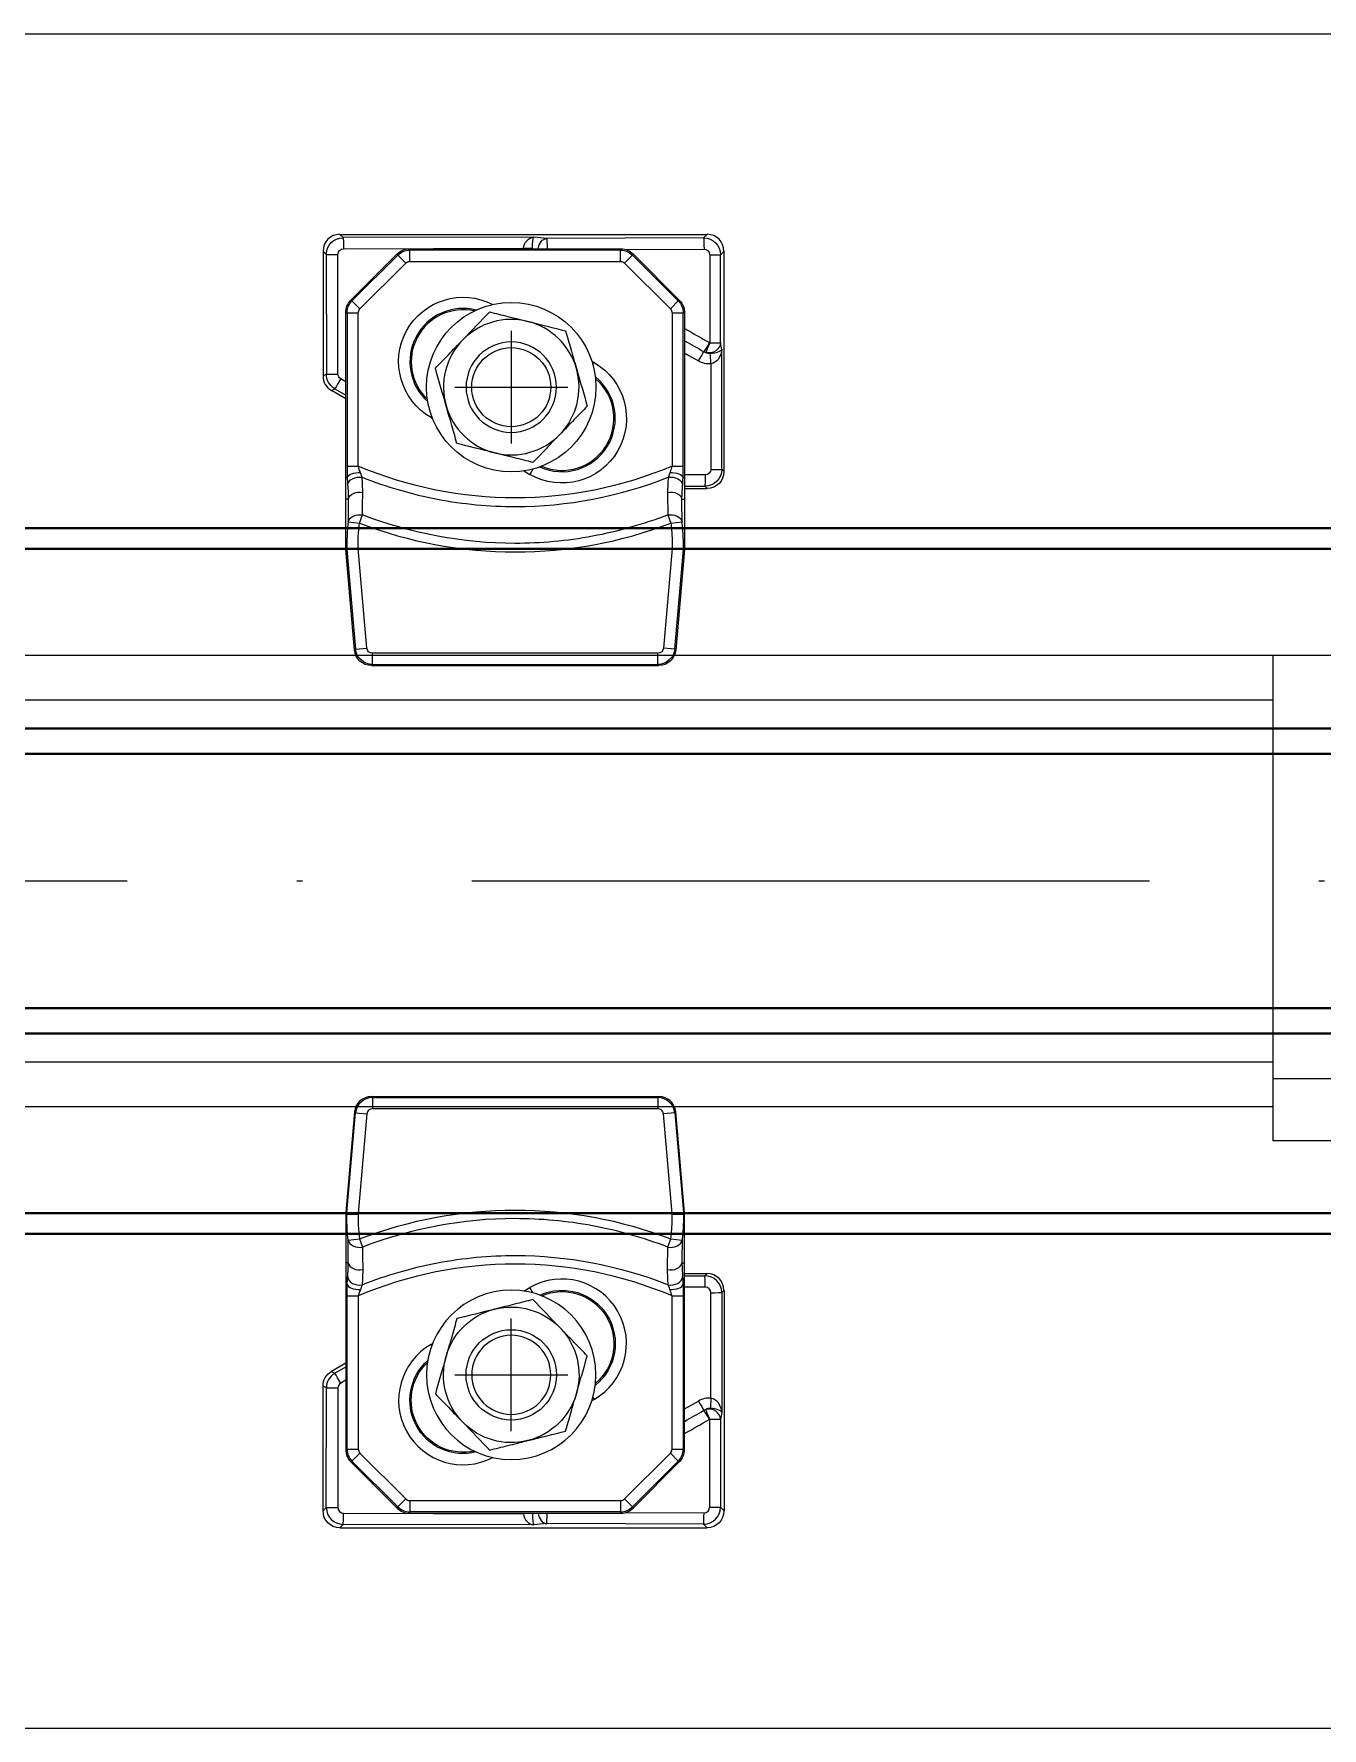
# Model space of a CAD drawing. Header units: centimetres. Extents: x 470464 to 524273, y 49611 to 59074.
# Drawn here: x 488023.29 to 488046.1, y 54392.56 to 54422.56 of the extents above; entities that cross this region are included whole.
import ezdxf

# ---------------------------------------------------------------- set-up
doc = ezdxf.new("R2010")
doc.units = ezdxf.units.CM
doc.header["$MEASUREMENT"] = 0
for name, pattern in [('1244_Aselsan_MIUM_3000$0$ACAD_ISO10W100', [18, 12, -3, 0, -3]), ('ACAD_ISO08W100', [36, 24, -3, 6, -3]), ('CHAIN', [0.3543, 0.2362, -0.0295, 0.0591, -0.0295]), ('XKITLINE00', [0])]:
    doc.linetypes.add(name, pattern=pattern)
for name, color, linetype, lineweight in [('1', 7, 'Continuous', 25), ('AAA_EKSEN', 1, 'ACAD_ISO08W100', 9), ('S-COLS-CONC', 4, 'Continuous', 40)]:
    doc.layers.add(name, color=color, linetype=linetype, lineweight=lineweight)
doc.layers.add('vinç', color=7, linetype='Continuous')

# ---------------------------------------------------------------- blocks, each defined once
blk = doc.blocks.new('DTYTJYJGHDTRHTRHTRF')
at = {"color": 2, "linetype": 'Continuous', "lineweight": 25}
for p, q in [((427135.418, 71706.499), (427135.418, 71746.499)), ((427142.918, 71706.499), (427142.918, 71746.499)), ((427144.018, 71746.499), (427144.018, 71706.499)), ((427135.418, 71668.991), (427135.418, 71706.499)), ((427142.918, 71706.499), (427135.418, 71706.499)), ((427136.218, 71706.499), (427136.218, 71668.991)), ((427142.618, 71679.191), (427142.618, 71706.499)), ((427144.018, 71706.499), (427142.918, 71706.499)), ((427143.418, 71706.499), (427143.418, 71679.191))]:
    blk.add_line(p, q, dxfattribs=at)
blk = doc.blocks.new('fdtrhrghrtsehserhtr')
at = {"layer": 'vinç', "color": 0}
blk.add_blockref('DTYTJYJGHDTRHTRHTRF', (0, 0), dxfattribs=at)
blk = doc.blocks.new('sfsdsggssg')
at = {"layer": '1', "color": 2, "linetype": 'Continuous'}
for p, q in [((1145.841, -34639.582), (1145.988, -34639.328)), ((1145.988, -34639.328), (1146.022, -34639.387)), ((1146.281, -34639.239), (1146.247, -34639.18)), ((1148.456, -34639.18), (1146.247, -34639.18)), ((1148.398, -34639.238), (1146.281, -34639.239)), ((1148.456, -34639.18), (1148.398, -34639.238)), ((1141.394, -34639.739), (1143.174, -34639.583)), ((1143.175, -34639.602), (1141.412, -34639.756)), ((1143.175, -34639.602), (1143.193, -34639.8)), ((1143.202, -34639.601), (1143.201, -34639.8)), ((1143.565, -34639.616), (1143.544, -34639.814)), ((1143.565, -34639.616), (1143.568, -34639.582)), ((1143.662, -34639.626), (1143.565, -34639.616)), ((1143.568, -34639.582), (1144.068, -34639.582)), ((1143.662, -34639.626), (1143.641, -34639.825)), ((1144.063, -34639.628), (1144.068, -34639.582)), ((1144.451, -34639.582), (1147.373, -34639.582)), ((1144.451, -34639.609), (1144.451, -34639.582)), ((1147.364, -34639.605), (1144.65, -34639.605)), ((1144.65, -34639.605), (1144.65, -34639.804)), ((1146.022, -34639.387), (1145.908, -34639.582)), ((1146.144, -34639.582), (1146.195, -34639.494)), ((1146.281, -34639.445), (1148.398, -34639.444)), ((1147.374, -34639.582), (1147.364, -34639.605)), ((1147.364, -34639.605), (1147.364, -34639.804)), ((1147.575, -34639.692), (1147.585, -34639.669)), ((1147.585, -34639.669), (1148.41, -34640.494)), ((1148.498, -34639.543), (1148.508, -34642.731)), ((1148.697, -34639.536), (1148.755, -34639.478)), ((1148.707, -34642.912), (1148.697, -34639.536)), ((1148.755, -34639.478), (1148.755, -34645.981)), ((1141.412, -34639.756), (1141.393, -34639.739)), ((1141.412, -34639.756), (1141.429, -34639.955)), ((1141.429, -34639.955), (1143.193, -34639.8)), ((1143.544, -34639.814), (1143.641, -34639.825)), ((1143.641, -34639.825), (1143.786, -34639.88)), ((1144.65, -34639.804), (1147.364, -34639.804)), ((1147.435, -34639.833), (1147.575, -34639.692)), ((1147.435, -34639.833), (1148.246, -34640.645)), ((1148.387, -34640.504), (1147.575, -34639.692)), ((1141.12, -34640.036), (1141.139, -34640.054)), ((1141.12, -34640.037), (1141.12, -34645.126)), ((1141.139, -34640.054), (1141.338, -34640.054)), ((1141.139, -34640.054), (1141.139, -34645.11)), ((1141.338, -34645.11), (1141.338, -34640.054)), ((1148.246, -34640.645), (1148.387, -34640.504)), ((1148.41, -34640.494), (1148.387, -34640.504)), ((1148.275, -34640.715), (1148.275, -34644.448)), ((1148.275, -34640.715), (1148.474, -34640.715)), ((1148.474, -34640.715), (1148.497, -34640.706)), ((1148.474, -34644.448), (1148.474, -34640.715)), ((1148.497, -34640.706), (1148.497, -34644.458)), ((1145.509, -34641.092), (1145.493, -34641.12)), ((1145.509, -34641.092), (1145.532, -34641.105)), ((1144.566, -34642.736), (1144.505, -34642.843)), ((1144.599, -34642.897), (1144.505, -34642.843)), ((1148.684, -34643.141), (1148.707, -34642.912)), ((1148.693, -34645.919), (1148.684, -34643.141)), ((1146.45, -34643.959), (1146.486, -34643.98)), ((1146.486, -34643.98), (1146.508, -34643.942)), ((1148.275, -34644.448), (1148.474, -34644.448)), ((1148.497, -34644.458), (1148.474, -34644.448)), ((1148.246, -34644.519), (1147.435, -34645.33)), ((1147.575, -34645.471), (1148.387, -34644.66)), ((1148.41, -34644.669), (1147.585, -34645.494)), ((1148.246, -34644.519), (1148.387, -34644.66)), ((1148.387, -34644.66), (1148.41, -34644.669)), ((1148.489, -34644.527), (1148.494, -34645.926)), ((1141.139, -34645.11), (1141.12, -34645.127)), ((1141.139, -34645.11), (1141.338, -34645.11)), ((1141.412, -34645.407), (1141.429, -34645.209)), ((1143.193, -34645.363), (1141.429, -34645.209)), ((1143.175, -34645.562), (1143.193, -34645.363)), ((1143.201, -34645.363), (1143.202, -34645.563)), ((1143.641, -34645.339), (1143.544, -34645.349)), ((1143.544, -34645.349), (1143.565, -34645.547)), ((1143.786, -34645.284), (1143.641, -34645.339)), ((1143.641, -34645.339), (1143.662, -34645.537)), ((1144.65, -34645.359), (1144.65, -34645.559)), ((1147.364, -34645.359), (1144.65, -34645.359)), ((1147.364, -34645.359), (1147.364, -34645.559)), ((1147.435, -34645.33), (1147.575, -34645.471)), ((1141.393, -34645.425), (1141.412, -34645.407)), ((1143.174, -34645.581), (1141.394, -34645.425)), ((1141.412, -34645.407), (1143.175, -34645.562)), ((1143.565, -34645.547), (1143.662, -34645.537)), ((1143.565, -34645.547), (1143.568, -34645.582)), ((1144.068, -34645.582), (1143.568, -34645.582)), ((1144.063, -34645.535), (1144.068, -34645.582)), ((1144.255, -34645.582), (1144.255, -34645.981)), ((1144.296, -34645.582), (1144.295, -34645.941)), ((1144.451, -34645.555), (1144.451, -34645.582)), ((1147.373, -34645.582), (1144.451, -34645.582)), ((1144.495, -34645.948), (1144.496, -34645.582)), ((1144.65, -34645.559), (1147.364, -34645.559)), ((1146.653, -34645.582), (1146.513, -34645.827)), ((1147.364, -34645.559), (1147.374, -34645.582)), ((1147.585, -34645.494), (1147.575, -34645.471)), ((1144.295, -34645.941), (1144.255, -34645.981)), ((1148.755, -34645.981), (1148.693, -34645.919)), ((1144.554, -34646.28), (1144.593, -34646.24)), ((1144.593, -34646.24), (1146.718, -34646.241)), ((1146.462, -34646.048), (1144.594, -34646.048)), ((1146.718, -34646.241), (1146.836, -34646.218)), ((1146.836, -34646.026), (1146.836, -34646.218)), ((1148.394, -34646.026), (1146.836, -34646.026)), ((1146.836, -34646.218), (1148.394, -34646.218)), ((1148.394, -34646.026), (1148.394, -34646.218)), ((1148.394, -34646.218), (1148.456, -34646.28)), ((1144.554, -34646.28), (1148.456, -34646.28))]:
    blk.add_line(p, q, dxfattribs=at)
for radius in [1.5, 0.7]:
    blk.add_circle((1146.049, -34642.513), radius, dxfattribs=at)
at = {"layer": '1', "color": 2, "linetype": 'Continuous', "extrusion": (0, 0, -1)}
blk.add_circle((-1146.049, -34642.513), 0.8, dxfattribs=at)
for centre, start, end in [((-1146.5, -34641.661), 29.8539, 207.4717), ((-1145.495, -34643.411), 209.8539, 29.8539)]:
    blk.add_arc(centre, 1.142, start, end, dxfattribs=at)
at = {"layer": '1', "color": 2, "linetype": 'Continuous'}
for centre, radius, start, end in [((1146.5, -34641.661), 0.943, 345.8258, 138.463), ((1146.5, -34641.661), 0.92, 347.6089, 136.677), ((1146.049, -34642.513), 1.2, 106, 166), ((1146.049, -34642.513), 1.2, 46, 106), ((1146.049, -34642.513), 1.2, 346, 46), ((1146.049, -34642.513), 1.2, 166, 226), ((1146.049, -34642.513), 1.2, 286, 346), ((1145.495, -34643.411), 0.943, 155.4674, 321.1742), ((1145.495, -34643.411), 0.92, 156.9271, 319.7145), ((1146.049, -34642.513), 1.2, 226, 286)]:
    blk.add_arc(centre, radius, start, end, dxfattribs=at)
for centre, major_axis, ratio, start_param, end_param in [((1146.248, -34639.481), (-0.15, 0.261), 0.994945, 5.763279, 6.803091), ((1148.454, -34639.481), (0.214, 0.214), 0.992433, 5.501585, 7.064785), ((1152.198, -34642.582), (-9.067, 0), 0.918737, 5.945855, 6.620515), ((1148.454, -34645.978), (-0.214, 0.214), 0.992433, 2.359993, 3.923193)]:
    blk.add_ellipse(centre, major_axis=major_axis, ratio=ratio, start_param=start_param, end_param=end_param, dxfattribs=at)
at = {"layer": '1', "color": 2, "linetype": 'Continuous', "extrusion": (0, 0, -1)}
for centre, major_axis, ratio, start_param, end_param in [((1146.281, -34639.538), (0.271, 0.128), 0.997202, 4.110755, 5.150568), ((1146.281, -34639.438), (0, 0.2), 0.004243, 0.087267, 1.605444), ((1148.398, -34639.437), (0, 0.2), 0.004243, 0.087267, 1.605444), ((1148.397, -34639.537), (-0.243, 0.175), 0.996422, 0.949848, 2.513048), ((1143.641, -34639.825), (0.001, 0.2), 0.752836, 0.132804, 1.847295), ((1144.042, -34639.826), (0.001, 0.2), 0.752479, 0.132721, 1.852962), ((1144.31, -34639.815), (-0.014, 0.199), 0.74106, 0.130215, 1.915333), ((1144.451, -34639.808), (-0.008, 0.2), 0.422896, 0.096328, 1.761115), ((1146.194, -34639.487), (-0.173, 0.101), 0.027764, 4.691233, 6.195885), ((1146.282, -34639.545), (-0.0748, 0.0667), 0.997721, 6.084759, 7.124571), ((1147.364, -34639.904), (-0.277, 0.115), 0.998522, 1.179673, 1.96192), ((1147.373, -34639.882), (0.115, 0.278), 0.997326, 5.892062, 6.674309), ((1148.398, -34639.544), (0.0889, 0.0469), 0.994028, 5.200197, 6.763397), ((1148.498, -34639.536), (0.2, 0.001), 0.034652, 0.087319, 1.566648), ((1141.421, -34640.038), (-0.222, 0.204), 0.995811, 5.544902, 7.021469), ((1141.439, -34640.055), (0.203, 0.221), 0.997694, 3.974105, 5.450673), ((1141.439, -34640.055), (0.0742, -0.068), 0.993033, 2.403309, 3.879876), ((1152.492, -34642.582), (-8.405, 0), 0.918737, 5.915201, 6.65117), ((1147.364, -34639.904), (0.0384, 0.0928), 0.995546, 5.892062, 6.674309), ((1148.175, -34640.715), (-0.115, 0.277), 0.998522, 1.179673, 1.96192), ((1148.197, -34640.706), (0.278, 0.115), 0.997326, 5.892062, 6.674309), ((1148.175, -34640.715), (-0.0928, -0.0384), 0.995546, 2.750469, 3.532716), ((1148.473, -34643.248), (0.056, 0.516), 0.770786, 6.203754, 6.230389), ((1148.509, -34642.738), (0.008, 0.2), 0.005639, 3.866293, 4.746837), ((1148.508, -34642.912), (-0.201, 0.003), 0.124494, 1.540952, 3.020281), ((1148.508, -34642.912), (-0.188, 0.076), 0.878606, 1.230281, 2.70961), ((1148.485, -34643.141), (0.199, -0.02), 0.74823, 4.69971, 6.151435), ((1148.485, -34643.141), (-0.2, -0.001), 0.034899, 3.228912, 4.651252), ((1148.175, -34644.448), (0.0928, -0.0384), 0.995546, 5.892062, 6.674309), ((1148.175, -34644.448), (0.115, 0.277), 0.998522, 1.179673, 1.96192), ((1148.197, -34644.457), (-0.278, 0.115), 0.997326, 2.750469, 3.532716), ((1141.421, -34645.125), (0.222, 0.204), 0.995811, 2.403309, 3.879876), ((1141.439, -34645.109), (-0.203, 0.221), 0.997694, 3.974105, 5.450673), ((1141.439, -34645.109), (0.0742, 0.068), 0.993033, 2.403309, 3.879876), ((1143.641, -34645.339), (-0.001, 0.2), 0.752836, 1.294298, 3.008789), ((1144.042, -34645.337), (-0.001, 0.2), 0.752479, 1.288631, 3.008872), ((1144.31, -34645.348), (0.014, 0.199), 0.74106, 1.22626, 3.011378), ((1144.451, -34645.356), (0.008, 0.2), 0.422896, 1.380478, 3.045264), ((1147.364, -34645.259), (0.0384, -0.0928), 0.995546, 5.892062, 6.674309), ((1176.862, -34592.771), (84.96, 148.546), 0.001169, 1.933599, 1.936064), ((1176.862, -34592.776), (84.962, 148.541), 0.002337, 1.9329, 1.936067), ((1147.364, -34645.259), (0.277, 0.115), 0.998522, 1.179673, 1.96192), ((1147.373, -34645.281), (-0.115, 0.278), 0.997326, 2.750469, 3.532716), ((1144.494, -34645.941), (-0.2, 0.001), 0.034627, 4.708031, 6.195866), ((1144.594, -34645.94), (-0.138, 0.267), 0.998031, 3.623062, 5.186262), ((1144.595, -34645.947), (0.0592, 0.0819), 0.989251, 2.52068, 4.08388), ((1146.899, -34646), (0.426, 0.115), 0.905428, 3.310168, 3.875491), ((1146.514, -34645.834), (-0.174, 0.099), 0.027964, 1.549906, 2.758993), ((1146.9, -34646.006), (0.253, 0.061), 0.768803, 3.289543, 3.701099), ((1146.836, -34646.019), (-0.038, 0.196), 0.907507, 3.350606, 5.211047), ((1146.836, -34646.019), (-0.187, 0.071), 0.032625, 4.699988, 5.905162), ((1146.838, -34646.014), (-0.174, 0.099), 0.030283, 4.695034, 5.900559), ((1148.393, -34645.918), (0.139, 0.266), 0.998207, 1.09196, 2.65516), ((1148.393, -34645.925), (-0.0609, 0.0807), 0.988978, 2.219923, 3.783123), ((1148.494, -34645.919), (-0.2, -0.001), 0.034899, 3.228912, 4.712496), ((1144.556, -34645.978), (0.214, 0.214), 0.992433, 2.359993, 3.923193), ((1144.593, -34646.041), (0, -0.2), 0.004269, 4.747034, 6.195918), ((1146.463, -34646.055), (-0.199, -0.016), 0.034866, 1.569261, 2.70958), ((1146.718, -34646.042), (-0.256, 0.042), 0.76271, 4.58737, 6.036255), ((1146.718, -34646.042), (-0.012, 0.201), 0.369521, 3.302192, 4.751077)]:
    blk.add_ellipse(centre, major_axis=major_axis, ratio=ratio, start_param=start_param, end_param=end_param, dxfattribs=at)
at = {"layer": '1', "color": 2, "linetype": 'Continuous'}
for points, knots in [([(1143.174, -34639.583), (1143.175, -34639.588), (1143.175, -34639.594), (1143.175, -34639.6), (1143.175, -34639.601), (1143.175, -34639.602)], [0, 0, 0, 0, 0.876308, 0.876308, 1, 1, 1, 1]), ([(1143.201, -34639.582), (1143.233, -34639.582), (1143.3, -34639.582), (1143.399, -34639.582), (1143.493, -34639.582), (1143.543, -34639.582), (1143.568, -34639.582)], [0, 0, 0, 0, 0.225713, 0.483808, 0.741904, 1, 1, 1, 1]), ([(1143.565, -34639.616), (1143.565, -34639.616), (1143.565, -34639.616), (1143.516, -34639.611), (1143.468, -34639.608), (1143.383, -34639.604), (1143.347, -34639.603), (1143.274, -34639.601), (1143.238, -34639.601), (1143.202, -34639.601)], [0, 0, 0, 0, 0.000017, 0.000017, 0.401467, 0.401467, 0.701656, 0.701656, 1, 1, 1, 1]), ([(1144.315, -34639.616), (1144.302, -34639.617), (1144.289, -34639.618), (1144.239, -34639.621), (1144.203, -34639.624), (1144.132, -34639.627), (1144.097, -34639.628), (1144.063, -34639.628), (1144.063, -34639.628), (1144.063, -34639.628)], [0, 0, 0, 0, 0.155547, 0.155547, 0.580528, 0.580528, 0.999985, 0.999985, 1, 1, 1, 1]), ([(1144.068, -34639.582), (1144.093, -34639.582), (1144.143, -34639.582), (1144.238, -34639.582), (1144.342, -34639.582), (1144.414, -34639.582), (1144.451, -34639.582)], [0, 0, 0, 0, 0.25, 0.5, 0.749999, 1, 1, 1, 1]), ([(1144.451, -34639.609), (1144.451, -34639.609), (1144.451, -34639.609), (1144.408, -34639.61), (1144.368, -34639.612), (1144.328, -34639.615), (1144.321, -34639.616), (1144.315, -34639.616)], [0, 0, 0, 0, 0.000035, 0.000035, 0.836112, 0.836112, 1, 1, 1, 1]), ([(1144.65, -34639.605), (1144.631, -34639.605), (1144.613, -34639.605), (1144.595, -34639.605), (1144.545, -34639.606), (1144.496, -34639.607), (1144.451, -34639.609)], [0, 0, 0, 0, 0.267342, 0.267342, 0.267342, 1, 1, 1, 1]), ([(1143.201, -34639.8), (1143.236, -34639.8), (1143.271, -34639.801), (1143.341, -34639.802), (1143.375, -34639.803), (1143.455, -34639.807), (1143.499, -34639.81), (1143.544, -34639.814)], [0, 0, 0, 0, 0.304321, 0.304321, 0.608496, 0.608496, 1, 1, 1, 1]), ([(1143.786, -34645.284), (1143.62, -34644.851), (1143.494, -34644.406), (1143.325, -34643.499), (1143.283, -34643.036), (1143.283, -34641.664), (1143.455, -34640.743), (1143.786, -34639.88)], [0, 0, 0, 0, 0.25, 0.25, 0.5, 0.5, 1, 1, 1, 1]), ([(1143.786, -34639.88), (1143.874, -34639.88), (1143.962, -34639.881), (1144.095, -34639.882), (1144.141, -34639.882), (1144.186, -34639.883)], [0, 0, 0, 0, 0.657537, 0.657537, 1, 1, 1, 1]), ([(1144.454, -34639.873), (1144.283, -34640.305), (1144.153, -34640.751), (1143.979, -34641.661), (1143.935, -34642.125), (1143.935, -34643.502), (1144.113, -34644.428), (1144.454, -34645.291)], [0, 0, 0, 0, 0.25, 0.25, 0.5, 0.5, 1, 1, 1, 1]), ([(1144.186, -34639.883), (1144.224, -34639.883), (1144.261, -34639.882), (1144.337, -34639.879), (1144.375, -34639.877), (1144.427, -34639.874), (1144.441, -34639.873), (1144.454, -34639.873)], [0, 0, 0, 0, 0.423047, 0.423047, 0.845832, 0.845832, 1, 1, 1, 1]), ([(1144.454, -34639.873), (1144.475, -34639.864), (1144.498, -34639.856), (1144.527, -34639.845), (1144.531, -34639.844), (1144.535, -34639.842)], [0, 0, 0, 0, 0.864692, 0.864692, 1, 1, 1, 1]), ([(1144.535, -34639.842), (1144.561, -34639.833), (1144.588, -34639.824), (1144.616, -34639.815), (1144.617, -34639.814), (1144.629, -34639.811), (1144.639, -34639.807), (1144.65, -34639.804)], [0, 0, 0, 0, 0.704482, 0.704482, 0.731136, 0.731136, 1, 1, 1, 1]), ([(1146.385, -34641.169), (1146.462, -34641.244), (1146.541, -34641.32), (1146.707, -34641.48), (1146.795, -34641.566), (1146.883, -34641.65)], [0, 0, 0, 0, 0.5, 0.5, 1, 1, 1, 1]), ([(1145.053, -34641.551), (1145.156, -34641.521), (1145.262, -34641.491), (1145.484, -34641.427), (1145.602, -34641.393), (1145.719, -34641.36)], [0, 0, 0, 0, 0.5, 0.5, 1, 1, 1, 1]), ([(1144.717, -34642.895), (1144.743, -34642.791), (1144.77, -34642.684), (1144.826, -34642.46), (1144.856, -34642.341), (1144.885, -34642.223)], [0, 0, 0, 0, 0.5, 0.5, 1, 1, 1, 1]), ([(1147.381, -34642.131), (1147.355, -34642.236), (1147.329, -34642.343), (1147.273, -34642.566), (1147.243, -34642.686), (1147.214, -34642.804)], [0, 0, 0, 0, 0.5, 0.5, 1, 1, 1, 1]), ([(1145.714, -34643.858), (1145.637, -34643.783), (1145.557, -34643.706), (1145.392, -34643.546), (1145.303, -34643.461), (1145.216, -34643.377)], [0, 0, 0, 0, 0.5, 0.5, 1, 1, 1, 1]), ([(1147.046, -34643.476), (1146.943, -34643.506), (1146.837, -34643.536), (1146.615, -34643.6), (1146.497, -34643.633), (1146.38, -34643.667)], [0, 0, 0, 0, 0.5, 0.5, 1, 1, 1, 1]), ([(1143.544, -34645.349), (1143.502, -34645.354), (1143.459, -34645.356), (1143.381, -34645.36), (1143.345, -34645.361), (1143.273, -34645.363), (1143.237, -34645.363), (1143.201, -34645.363)], [0, 0, 0, 0, 0.37098, 0.37098, 0.685408, 0.685408, 1, 1, 1, 1]), ([(1144.186, -34645.281), (1144.099, -34645.282), (1144.011, -34645.282), (1143.877, -34645.283), (1143.832, -34645.283), (1143.786, -34645.284)], [0, 0, 0, 0, 0.657537, 0.657537, 1, 1, 1, 1]), ([(1144.454, -34645.291), (1144.409, -34645.288), (1144.365, -34645.285), (1144.275, -34645.282), (1144.231, -34645.281), (1144.186, -34645.281)], [0, 0, 0, 0, 0.500153, 0.500153, 1, 1, 1, 1]), ([(1144.535, -34645.321), (1144.51, -34645.312), (1144.485, -34645.303), (1144.461, -34645.294), (1144.458, -34645.292), (1144.454, -34645.291)], [0, 0, 0, 0, 0.863107, 0.863107, 1, 1, 1, 1]), ([(1144.65, -34645.359), (1144.616, -34645.349), (1144.582, -34645.338), (1144.546, -34645.325), (1144.54, -34645.323), (1144.535, -34645.321)], [0, 0, 0, 0, 0.858601, 0.858601, 1, 1, 1, 1]), ([(1143.568, -34645.582), (1143.543, -34645.582), (1143.493, -34645.582), (1143.399, -34645.582), (1143.3, -34645.582), (1143.233, -34645.582), (1143.201, -34645.582)], [0, 0, 0, 0, 0.258096, 0.516192, 0.774287, 1, 1, 1, 1]), ([(1143.202, -34645.563), (1143.239, -34645.563), (1143.277, -34645.562), (1143.352, -34645.56), (1143.389, -34645.559), (1143.473, -34645.555), (1143.519, -34645.552), (1143.565, -34645.547)], [0, 0, 0, 0, 0.308433, 0.308433, 0.618953, 0.618953, 1, 1, 1, 1]), ([(1144.063, -34645.535), (1144.063, -34645.535), (1144.063, -34645.535), (1144.103, -34645.536), (1144.144, -34645.537), (1144.229, -34645.541), (1144.272, -34645.544), (1144.315, -34645.547)], [0, 0, 0, 0, 0.000015, 0.000015, 0.496417, 0.496417, 1, 1, 1, 1]), ([(1144.451, -34645.582), (1144.414, -34645.582), (1144.342, -34645.582), (1144.238, -34645.582), (1144.143, -34645.582), (1144.093, -34645.582), (1144.068, -34645.582)], [0, 0, 0, 0, 0.250001, 0.5, 0.75, 1, 1, 1, 1]), ([(1144.315, -34645.547), (1144.346, -34645.55), (1144.384, -34645.552), (1144.434, -34645.554), (1144.442, -34645.554), (1144.451, -34645.555), (1144.451, -34645.555), (1144.451, -34645.555)], [0, 0, 0, 0, 0.836069, 0.836069, 0.999965, 0.999965, 1, 1, 1, 1])]:
    blk.add_open_spline(points, degree=3, knots=knots, dxfattribs=at)
for points in [[(1143.175, -34639.583), (1143.175, -34639.583), (1143.174, -34639.583), (1143.174, -34639.583)], [(1143.2, -34639.582), (1143.192, -34639.582), (1143.183, -34639.582), (1143.175, -34639.583)], [(1143.202, -34639.601), (1143.193, -34639.601), (1143.184, -34639.601), (1143.175, -34639.602)], [(1143.201, -34639.582), (1143.201, -34639.582), (1143.201, -34639.582), (1143.2, -34639.582)], [(1143.202, -34639.601), (1143.202, -34639.594), (1143.202, -34639.588), (1143.201, -34639.582)], [(1144.063, -34639.628), (1143.929, -34639.628), (1143.796, -34639.627), (1143.662, -34639.626)], [(1143.193, -34639.8), (1143.195, -34639.8), (1143.198, -34639.8), (1143.201, -34639.8)], [(1145.719, -34641.36), (1145.951, -34641.293), (1146.178, -34641.228), (1146.385, -34641.169)], [(1144.885, -34642.223), (1144.944, -34641.988), (1145.001, -34641.759), (1145.053, -34641.551)], [(1146.883, -34641.65), (1147.057, -34641.818), (1147.227, -34641.982), (1147.381, -34642.131)], [(1145.216, -34643.377), (1145.042, -34643.209), (1144.872, -34643.045), (1144.717, -34642.895)], [(1147.214, -34642.804), (1147.155, -34643.039), (1147.098, -34643.267), (1147.046, -34643.476)], [(1146.38, -34643.667), (1146.148, -34643.734), (1145.921, -34643.799), (1145.714, -34643.858)], [(1143.201, -34645.363), (1143.198, -34645.363), (1143.195, -34645.363), (1143.193, -34645.363)], [(1143.175, -34645.562), (1143.175, -34645.568), (1143.175, -34645.574), (1143.174, -34645.581)], [(1143.174, -34645.581), (1143.174, -34645.581), (1143.175, -34645.581), (1143.175, -34645.581)], [(1143.175, -34645.562), (1143.184, -34645.562), (1143.193, -34645.563), (1143.202, -34645.563)], [(1143.175, -34645.581), (1143.183, -34645.581), (1143.192, -34645.582), (1143.2, -34645.582)], [(1143.2, -34645.582), (1143.201, -34645.582), (1143.201, -34645.582), (1143.201, -34645.582)], [(1143.201, -34645.582), (1143.202, -34645.575), (1143.202, -34645.569), (1143.202, -34645.563)], [(1143.662, -34645.537), (1143.796, -34645.536), (1143.929, -34645.536), (1144.063, -34645.535)], [(1144.451, -34645.555), (1144.513, -34645.557), (1144.581, -34645.559), (1144.65, -34645.559)], [(1146.676, -34645.924), (1146.67, -34645.934), (1146.665, -34645.944), (1146.661, -34645.955)], [(1146.836, -34646.026), (1146.836, -34646.024), (1146.837, -34646.023), (1146.838, -34646.021)]]:
    blk.add_open_spline(points, degree=3, dxfattribs=at)
for points, weights in [([(1147.373, -34639.582), (1147.373, -34639.582), (1147.374, -34639.582)], [0.500000031564, 0.499999968436, 0.500000031564]), ([(1147.585, -34639.669), (1147.585, -34639.669), (1147.585, -34639.669)], [0.500000032286, 0.499999967714, 0.500000032286]), ([(1141.393, -34639.739), (1141.393, -34639.739), (1141.394, -34639.739)], [0.500000154951, 0.499999845049, 0.500000154951]), ([(1141.12, -34640.037), (1141.12, -34640.037), (1141.12, -34640.036)], [0.500000154953, 0.499999845047, 0.500000154953]), ([(1148.41, -34640.494), (1148.41, -34640.494), (1148.41, -34640.494)], [0.500000032004, 0.499999967996, 0.500000032004]), ([(1148.497, -34640.706), (1148.497, -34640.706), (1148.497, -34640.706)], [0.500000031722, 0.499999968278, 0.500000031722]), ([(1148.497, -34644.458), (1148.497, -34644.458), (1148.497, -34644.458)], [0.500000031229, 0.499999968771, 0.500000031229]), ([(1148.41, -34644.669), (1148.41, -34644.669), (1148.41, -34644.669)], [0.500000031836, 0.499999968164, 0.500000031836]), ([(1141.12, -34645.127), (1141.12, -34645.127), (1141.12, -34645.126)], [0.500000154938, 0.499999845062, 0.500000154938]), ([(1141.394, -34645.425), (1141.393, -34645.425), (1141.393, -34645.425)], [0.500000154962, 0.499999845038, 0.500000154962]), ([(1147.374, -34645.582), (1147.373, -34645.582), (1147.373, -34645.582)], [0.500000031519, 0.499999968481, 0.500000031519]), ([(1147.585, -34645.494), (1147.585, -34645.494), (1147.585, -34645.494)], [0.500000031966, 0.499999968034, 0.500000031966])]:
    blk.add_rational_spline(points, weights, degree=2, dxfattribs=at)
at = {"layer": 'AAA_EKSEN', "color": 2, "linetype": 'CHAIN', "ltscale": 20}
for p, q in [((1146.049, -34641.513), (1146.049, -34643.513)), ((1147.049, -34642.513), (1145.049, -34642.513))]:
    blk.add_line(p, q, dxfattribs=at)
blk = doc.blocks.new('K')
at = {"color": 2, "linetype": 'XKITLINE00', "lineweight": 0}
for p, q in [((487399.746, 45922.563), (489128.412, 45922.563)), ((487399.746, 45892.563), (489128.412, 45892.563))]:
    blk.add_line(p, q, dxfattribs=at)
at = {"color": 2, "linetype": '1244_Aselsan_MIUM_3000$0$ACAD_ISO10W100'}
blk.add_line((485623.746, 45907.563), (489128.412, 45907.563), dxfattribs=at)
at = {"layer": 'S-COLS-CONC', "color": 2}
for p, q in [((487999.746, 45913.813), (489128.412, 45913.813)), ((488000.112, 45913.446), (489128.412, 45913.446)), ((488003.296, 45910.263), (489128.412, 45910.263)), ((488003.746, 45909.813), (489128.412, 45909.813)), ((488008.246, 45905.313), (489128.412, 45905.313)), ((488008.696, 45904.863), (489128.412, 45904.863)), ((488011.879, 45901.679), (489128.412, 45901.679)), ((488012.246, 45901.313), (489128.412, 45901.313))]:
    blk.add_line(p, q, dxfattribs=at)
at = {"layer": 'S-COLS-CONC', "color": 2, "rotation": 89.99999999999997}
blk.add_blockref('sfsdsggssg', (453389.232, 44770.258), dxfattribs=at)
at = {"layer": 'S-COLS-CONC', "color": 2, "xscale": -1, "rotation": 89.99999999999997}
blk.add_blockref('sfsdsggssg', (453389.232, 47044.867), dxfattribs=at)
at = {"layer": 'vinç', "color": 0, "rotation": 270}
blk.add_blockref('fdtrhrghrtsehserhtr', (416338.736, 473046.981), dxfattribs=at)

msp = doc.modelspace()

# ---------------------------------------------------------------- block references
msp.add_blockref('K', (0, 8500))

doc.saveas('drawing.dxf')
